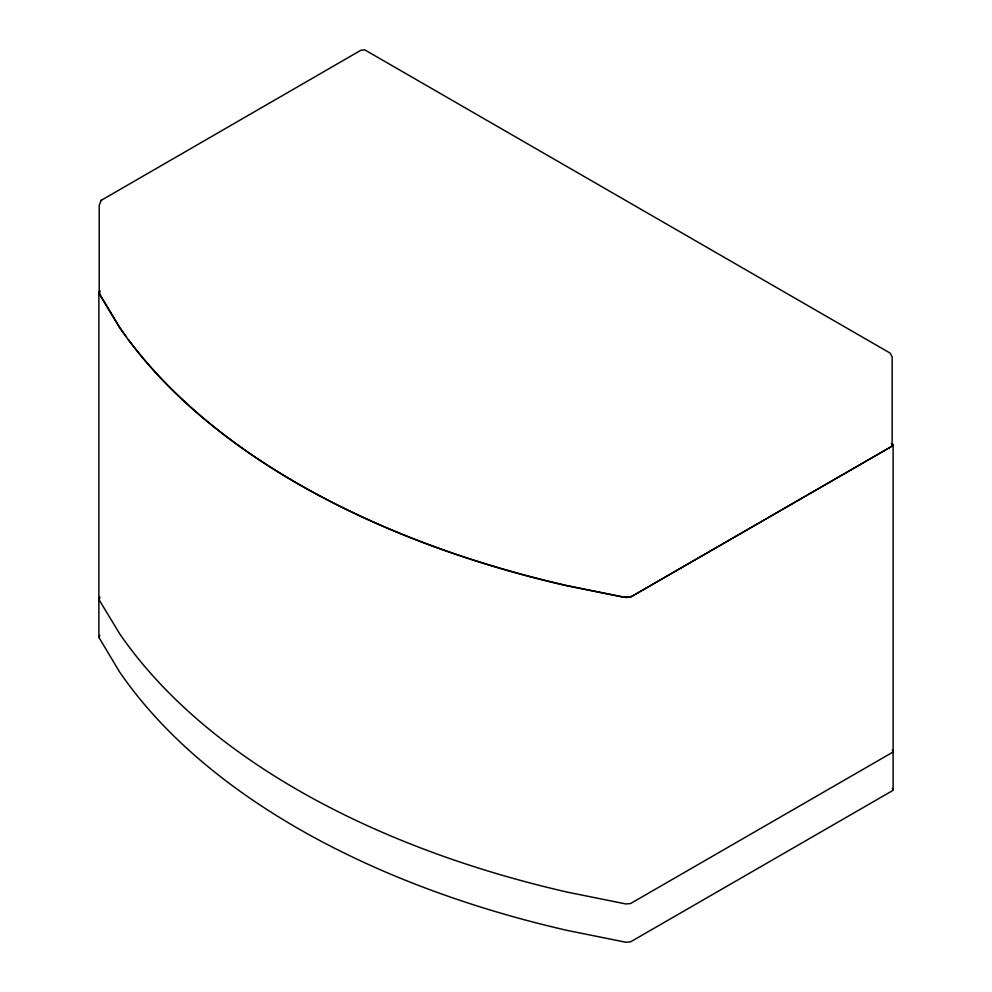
<?xml version="1.0" encoding="UTF-8"?>
<svg xmlns="http://www.w3.org/2000/svg" width="992" height="992" viewBox="0 0 992 992"><rect width="100%" height="100%" fill="white"/><g stroke="black" fill="none" stroke-linecap="round" stroke-linejoin="round"><path stroke-width="1.49" d="M892.304 788.479A2.815 1.624 0 0 1 892.304 790.785L630.602 941.83L625.94 942.264L567.412 930.459A797.605 460.499 0 0 1 119.548 671.894L98.878 637.36L98.878 292.578L99.87 290.631M891.362 443.523A4.687 2.703 0 0 1 890.779 446.946L631.557 596.539L623.77 597.271L567.226 585.863A797.605 460.499 0 0 1 119.362 327.286L99.597 294.636L99.795 291.338M98.878 637.36L99.87 635.401M101.159 200.421L99.212 205.282L99.212 293.396M101.271 200.31L360.939 50.232L364.734 49.848L890.221 353.152L892.155 356.922L892.155 445.036M100.787 200.768L101.568 200.024M99.87 597.097L99.101 599.8L119.548 633.578A797.605 460.499 0 0 0 567.412 892.155L625.94 903.96L630.602 903.514L892.304 752.469A2.815 1.624 0 0 0 892.304 750.175M98.878 292.578L119.548 327.112A797.605 460.499 0 0 0 126.604 337.044M893.122 444.85L893.122 789.632M128.427 339.524A797.605 460.499 0 0 0 567.412 585.677L625.94 597.494L630.602 597.048L892.304 446.003A2.815 1.624 0 0 0 892.304 443.709"/></g></svg>
